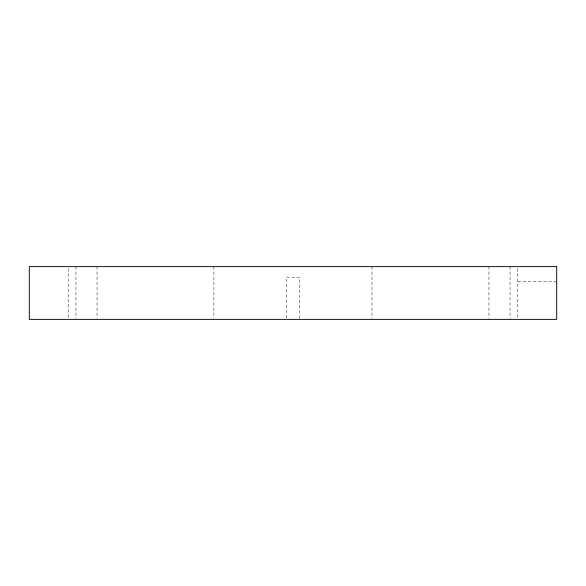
<?xml version="1.0" encoding="UTF-8"?>
<svg xmlns="http://www.w3.org/2000/svg" width="586" height="586" viewBox="0 0 586 586"><rect width="100%" height="100%" fill="white"/><g stroke="black" fill="none" stroke-linecap="round" stroke-linejoin="round"><path stroke-width="0.44" stroke-dasharray="2.93 2.2" d="M517.804 281.507L556.7 281.507M517.804 268.381L517.804 318.469M510.054 266.63L510.054 318.462M488.958 266.63L488.958 318.462M371.964 266.63L371.964 318.462M299.519 318.469L299.519 277.178L286.334 277.178L286.334 318.469M213.89 266.63L213.89 318.462M97.042 266.63L97.042 318.462M75.946 266.63L75.946 318.462M68.196 268.447L68.196 318.462"/><path stroke-width="0.88" d="M556.7 266.63L29.3 266.63L29.3 319.37L556.7 319.37L556.7 266.63"/></g></svg>
